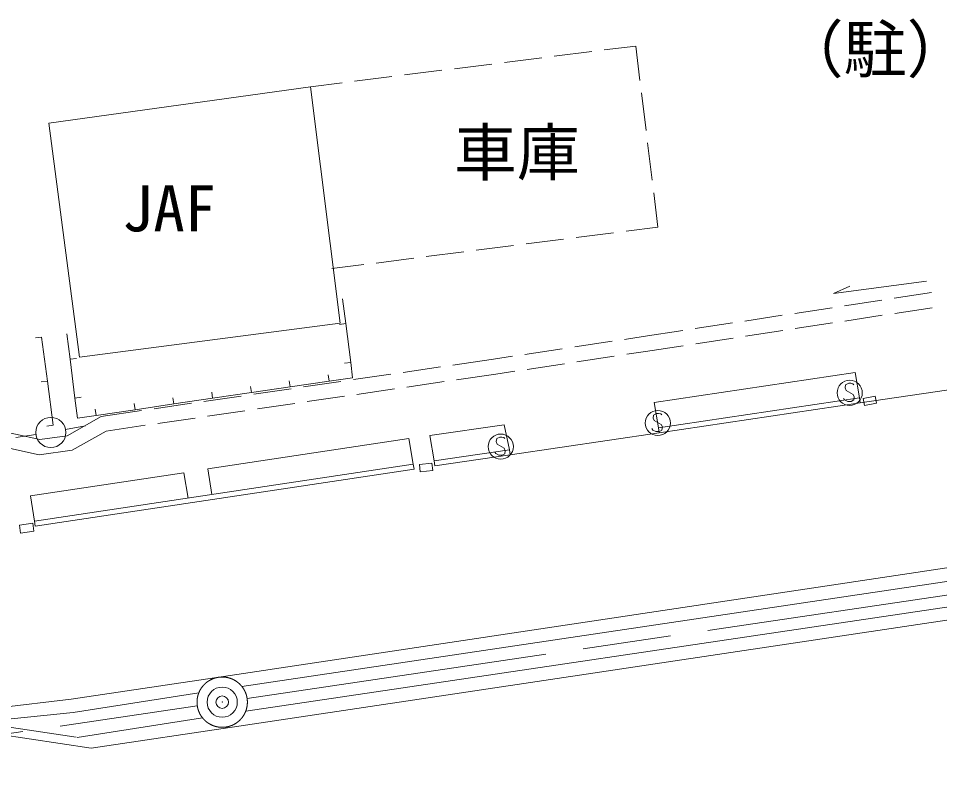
# Model space of a CAD drawing. Units: millimetres, scale not verified. Extents: x 40000 to 680000, y 20000 to 380000.
# Drawn here: x 257857 to 294449, y 303299 to 333322 of the extents above; entities that cross this region are included whole.
import ezdxf
from ezdxf.enums import TextEntityAlignment as Align

# ---------------------------------------------------------------- set-up
doc = ezdxf.new("R2010")
doc.units = ezdxf.units.MM
doc.header["$LTSCALE"] = 1000
doc.header["$PDMODE"] = 32
doc.header["$PDSIZE"] = 500
doc.linetypes.add('CHAIN', pattern=[18.5, 12, -1.5, 3.5, -1.5])
for name, color, linetype, lineweight in [('M-BGD', 7, 'Continuous', 13), ('M-BMK', 2, 'CHAIN', 13), ('M-BMK-SRVR', 3, 'Continuous', 13), ('M-STR-STRD', 7, 'Continuous', 13)]:
    doc.layers.add(name, color=color, linetype=linetype, lineweight=lineweight)
doc.styles.add('ＭＳ ゴシック', font='')
doc.styles.get('ＭＳ ゴシック').set_extended_font_data('MS Gothic')

msp = doc.modelspace()

# ---------------------------------------------------------------- linework, layer by layer
at = {"layer": 'M-BGD'}
for p, q in [((279145, 331820), (280633, 332006)), ((281129, 332069), (282381, 332225)), ((282548, 330858), (282381, 332225)), ((277161, 331571), (278649, 331758)), ((273192, 331074), (274680, 331260)), ((275176, 331323), (276664, 331509)), ((271207, 330825), (272695, 331012)), ((259061, 329157), (269459, 330606)), ((269459, 330606), (270711, 330763)), ((269459, 330606), (270636, 321212)), ((282790, 328872), (282608, 330361)), ((260286, 319850), (259061, 329157)), ((283032, 326887), (282850, 328376)), ((283259, 325023), (283092, 326391)), ((281993, 324861), (283259, 325023)), ((280009, 324609), (281497, 324798)), ((276041, 324103), (277529, 324293)), ((278025, 324356), (279513, 324545)), ((274057, 323850), (275545, 324040)), ((270311, 323373), (271577, 323534)), ((272073, 323597), (273561, 323787)), ((293924, 322872), (290240, 322390)), ((290240, 322390), (290884, 322674)), ((292649, 322198), (294132, 322425)), ((270733, 322178), (270861, 321187)), ((290672, 321896), (292155, 322123)), ((288695, 321594), (290178, 321821)), ((292669, 321594), (294152, 321821)), ((286718, 321292), (288201, 321518)), ((290692, 321292), (292175, 321519)), ((270636, 321212), (260286, 319850)), ((270861, 321187), (270613, 321155)), ((270861, 321187), (271057, 319641)), ((282680, 320675), (284247, 320914)), ((284741, 320990), (286224, 321216)), ((286738, 320688), (288221, 320915)), ((288715, 320990), (290198, 321217)), ((258530, 320622), (258778, 320654)), ((258778, 320654), (259006, 318902)), ((259914, 319775), (259784, 320782)), ((281932, 320562), (282680, 320675)), ((284761, 320386), (286244, 320612)), ((277977, 319963), (279460, 320188)), ((279954, 320262), (281437, 320487)), ((282770, 320082), (284267, 320310)), ((276734, 319775), (277482, 319888)), ((280044, 319669), (281527, 319894)), ((282022, 319968), (282770, 320082)), ((259914, 319775), (260162, 319805)), ((260104, 318229), (259914, 319775)), ((271057, 319641), (270809, 319610)), ((271057, 319641), (271133, 319037)), ((273141, 319250), (274626, 319467)), ((275120, 319539), (276734, 319775)), ((278067, 319370), (279550, 319594)), ((270195, 318899), (270159, 319146)), ((271162, 318961), (272647, 319178)), ((275264, 318954), (276824, 319182)), ((276824, 319182), (277572, 319295)), ((283112, 318057), (291095, 319241)), ((291095, 319241), (291272, 318233)), ((291301, 318035), (298721, 319126)), ((259006, 318902), (258758, 318869)), ((259006, 318902), (259234, 317149)), ((268654, 318672), (268617, 318920)), ((270195, 318899), (268654, 318672)), ((269183, 318671), (270668, 318888)), ((271133, 319037), (270195, 318899)), ((273285, 318665), (274770, 318882)), ((290718, 318755), (290698, 318635)), ((290838, 318815), (290718, 318755)), ((290918, 318815), (290838, 318815)), ((290998, 318795), (290918, 318815)), ((291038, 318755), (290998, 318795)), ((265572, 318220), (265535, 318467)), ((267113, 318446), (265572, 318220)), ((267113, 318446), (267076, 318693)), ((268654, 318672), (267113, 318446)), ((267205, 318382), (268689, 318599)), ((271306, 318375), (272791, 318592)), ((290698, 318635), (290738, 318535)), ((290738, 318535), (291018, 318375)), ((291018, 318375), (291058, 318275)), ((260104, 318229), (260352, 318259)), ((260202, 317431), (260104, 318229)), ((262489, 317767), (262453, 318014)), ((264030, 317993), (262489, 317767)), ((263247, 317803), (264731, 318020)), ((264030, 317993), (263994, 318241)), ((265572, 318220), (264030, 317993)), ((265226, 318093), (266710, 318310)), ((267349, 317797), (268833, 318014)), ((269327, 318086), (270812, 318303)), ((283285, 317048), (283112, 318057)), ((283285, 317048), (291272, 318233)), ((283314, 316850), (291301, 318035)), ((290678, 318155), (290638, 318215)), ((290798, 318095), (290678, 318155)), ((290938, 318095), (290798, 318095)), ((291038, 318155), (290938, 318095)), ((291058, 318275), (291038, 318155)), ((291301, 318035), (291272, 318233)), ((291410, 318209), (291891, 318304)), ((291465, 317932), (291410, 318209)), ((291945, 318027), (291465, 317932)), ((291891, 318304), (291945, 318027)), ((260948, 317540), (260912, 317788)), ((262489, 317767), (260948, 317540)), ((261138, 317495), (262752, 317731)), ((265370, 317507), (266854, 317724)), ((259794, 316732), (261138, 317495)), ((260948, 317540), (260202, 317431)), ((263391, 317218), (264875, 317435)), ((283090, 317555), (283072, 317435)), ((283072, 317435), (283113, 317335)), ((283210, 317617), (283090, 317555)), ((283113, 317335), (283396, 317179)), ((283290, 317618), (283210, 317617)), ((283370, 317599), (283290, 317618)), ((283410, 317559), (283370, 317599)), ((257200, 316919), (258703, 316586)), ((259234, 317149), (258986, 317117)), ((259733, 316975), (260518, 317128)), ((259989, 316153), (261337, 316918)), ((261337, 316918), (262896, 317146)), ((274203, 316734), (277153, 317162)), ((277153, 317162), (277360, 316173)), ((283059, 316955), (283018, 317014)), ((283179, 316896), (283059, 316955)), ((283319, 316898), (283179, 316896)), ((283314, 316850), (283285, 317048)), ((283419, 316959), (283319, 316898)), ((283396, 317179), (283437, 317080)), ((283437, 317080), (283419, 316959)), ((258550, 316775), (257758, 316662)), ((258703, 316586), (259794, 316732)), ((265384, 315415), (273371, 316625)), ((273371, 316625), (273540, 315601)), ((274375, 315728), (274203, 316734)), ((276859, 316619), (276838, 316499)), ((276979, 316678), (276859, 316619)), ((277059, 316678), (276979, 316678)), ((277139, 316657), (277059, 316678)), ((277179, 316617), (277139, 316657)), ((277389, 315976), (283314, 316850)), ((257180, 316309), (258677, 315977)), ((274375, 315728), (277360, 316173)), ((276838, 316499), (276878, 316398)), ((276878, 316398), (277157, 316237)), ((277157, 316237), (277196, 316137)), ((277389, 315976), (277360, 316173)), ((258677, 315977), (259989, 316153)), ((274405, 315530), (277389, 315976)), ((276816, 316019), (276776, 316079)), ((276936, 315958), (276816, 316019)), ((277076, 315958), (276936, 315958)), ((277176, 316017), (277076, 315958)), ((277196, 316137), (277176, 316017)), ((258498, 313336), (273541, 315601)), ((273541, 315601), (273571, 315404)), ((273784, 315581), (274280, 315638)), ((273817, 315294), (273784, 315581)), ((274280, 315638), (274313, 315351)), ((274405, 315530), (274375, 315728)), ((258333, 314346), (264423, 315254)), ((258528, 313139), (273571, 315404)), ((264423, 315254), (264595, 314254)), ((265384, 315415), (265540, 314397)), ((274313, 315351), (273817, 315294)), ((258333, 314346), (258498, 313336)), ((257895, 313181), (258429, 313258)), ((258429, 313258), (258475, 312939)), ((258528, 313139), (258498, 313336)), ((257941, 312862), (257895, 313181)), ((258475, 312939), (257941, 312862)), ((295740, 311627), (266264, 307202)), ((295940, 309579), (266611, 305183)), ((266264, 307202), (259956, 306260)), ((259956, 306260), (256966, 305898)), ((266611, 305183), (260751, 304306)), ((260751, 304306), (256858, 304902))]:
    msp.add_line(p, q, dxfattribs=at)
for centre, radius in [((290878, 318435), 500), ((283255, 317237), 500), ((259144, 316861), 600), ((277017, 316298), 500)]:
    msp.add_circle(centre, radius, dxfattribs=at)
at = {"layer": 'M-BMK'}
for p, q in [((266941, 306286), (303618, 311709)), ((168017, 291656), (264963, 305993))]:
    msp.add_line(p, q, dxfattribs=at)
msp.add_circle((265952, 306139), 1000, dxfattribs=at)
at = {"layer": 'M-BMK-SRVR'}
msp.add_circle((265952, 306139), 600, dxfattribs=at)
msp.add_point((265952, 306139), dxfattribs=at)
at = {"layer": 'M-STR-STRD'}
for p, q in [((295814, 311093), (266730, 306767)), ((295958, 310104), (266885, 305779)), ((265021, 306504), (260032, 305727)), ((256974, 305420), (260032, 305727)), ((256994, 305221), (260150, 304748)), ((265171, 305515), (260185, 304739))]:
    msp.add_line(p, q, dxfattribs=at)

# ---------------------------------------------------------------- texts
at = {"layer": 'M-BGD', "style": 'ＭＳ ゴシック'}
for s, p in [('（駐）', (288139, 330632)), ('車庫', (275157, 326533)), ('JAF', (261969, 324306))]:
    msp.add_text(s, height=1833, dxfattribs=at).set_placement(p, align=Align.BOTTOM_LEFT)

doc.saveas('drawing.dxf')
